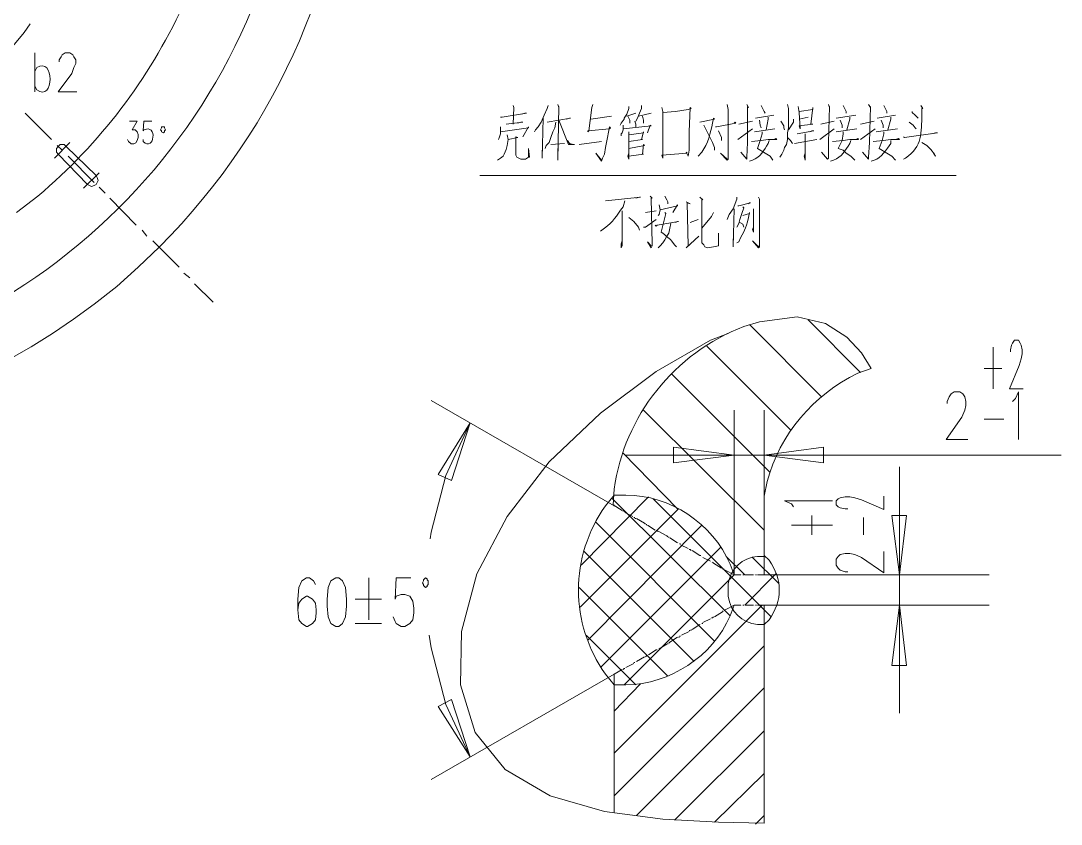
# Model space of a CAD drawing. Header units: millimetres. Extents: x 0 to 819, y 0 to 1152.
# Drawn here: x 334.9 to 527.2, y 224.6 to 373.1 of the extents above; entities that cross this region are included whole.
import ezdxf

# ---------------------------------------------------------------- set-up
doc = ezdxf.new("R2010")
doc.units = ezdxf.units.MM
doc.layers.add('1', color=7, linetype='Continuous')

msp = doc.modelspace()

# ---------------------------------------------------------------- linework, layer by layer
at = {"layer": '1', "color": 0, "lineweight": 9}
for points in [[(332.28, 367.161732), (332.82, 367.701732), (335.52, 370.941732), (336.6, 372.561732)], [(337.5, 367.161732), (337.5, 359.961732)], [(342, 365.541732), (342, 365.901732), (342.36, 366.441732), (342.54, 366.801732), (343.08, 367.161732), (343.98, 367.161732), (344.52, 366.801732), (344.7, 366.441732), (345.06, 365.901732), (345.06, 365.181732), (344.7, 364.461732), (344.34, 363.381732), (341.82, 359.961732), (345.24, 359.961732)], [(340.56, 351.141732), (335.7, 356.001732)], [(423.54, 355.281732), (423.9, 355.281732), (428.4, 356.001732), (428.04, 356.001732), (427.5, 355.821732)], [(425.88, 357.441732), (426.06, 357.081732), (426.06, 357.081732), (425.88, 354.021732)], [(432.36, 357.441732), (432.18, 356.901732), (431.64, 355.641732), (431.1, 354.381732), (430.56, 353.481732), (430.02, 352.941732), (429.84, 352.581732)], [(434.16, 357.621732), (434.34, 357.081732), (434.34, 357.261732), (434.16, 347.361732), (434.16, 348.261732), (434.16, 349.521732)], [(440.64, 357.621732), (440.46, 357.081732), (439.92, 352.761732), (439.74, 352.581732), (439.74, 352.761732), (443.7, 353.121732), (443.88, 353.301732), (443.7, 353.481732), (443.34, 351.501732), (442.98, 349.701732), (442.8, 348.441732), (442.44, 347.721732), (442.26, 347.181732), (441.18, 348.621732), (442.26, 347.361732)], [(447.3, 357.261732), (447.3, 356.901732), (446.94, 355.821732), (446.4, 355.101732), (446.4, 354.921732), (445.86, 354.201732), (445.68, 353.841732)], [(446.94, 355.461732), (448.56, 356.001732)], [(449.64, 357.441732), (449.64, 356.901732), (449.28, 356.001732), (448.92, 355.101732), (448.56, 354.561732)], [(449.1, 355.461732), (451.44, 356.001732)], [(453.42, 357.081732), (453.6, 356.361732), (453.6, 349.521732), (453.6, 347.721732), (453.42, 348.261732), (458.1, 348.621732), (457.92, 348.801732), (458.28, 348.081732), (458.46, 349.161732), (458.46, 350.601732), (458.46, 352.581732), (458.64, 357.081732), (458.82, 356.901732), (458.28, 356.721732), (455.94, 356.361732), (455.94, 356.361732), (453.6, 356.181732)], [(465.48, 357.621732), (465.66, 356.721732), (465.66, 350.421732), (465.66, 348.441732), (465.66, 347.541732), (465.48, 347.361732), (464.22, 348.621732), (465.48, 347.541732)], [(469.08, 357.621732), (469.44, 357.081732), (469.26, 357.261732), (469.26, 350.601732), (469.08, 347.901732), (469.08, 347.721732), (469.08, 347.541732), (468, 348.801732), (469.08, 347.541732)], [(471.78, 357.441732), (472.32, 356.361732), (472.5, 356.001732)], [(476.64, 357.621732), (476.82, 356.901732), (476.82, 356.901732), (476.82, 353.301732), (476.64, 352.401732), (476.64, 351.861732), (476.64, 351.141732), (476.46, 350.241732), (476.1, 349.701732), (475.92, 349.161732), (475.56, 348.441732), (475.2, 347.901732)], [(478.62, 357.261732), (478.8, 356.181732), (478.98, 353.121732), (478.8, 353.661732), (481.32, 354.021732), (480.96, 354.021732), (481.32, 357.081732), (481.32, 356.721732), (478.8, 356.361732)], [(484.2, 357.621732), (484.38, 357.081732), (484.38, 357.261732), (484.2, 350.601732), (484.2, 347.901732), (484.2, 347.721732), (484.02, 347.541732), (482.94, 348.801732), (484.02, 347.541732)], [(486.9, 357.441732), (487.44, 356.361732), (487.44, 356.001732)], [(491.58, 357.621732), (491.94, 357.081732), (491.94, 357.261732), (491.76, 350.601732), (491.58, 347.901732), (491.58, 347.721732), (491.58, 347.541732), (490.5, 348.801732), (491.58, 347.541732)], [(494.46, 357.441732), (495, 356.361732), (495, 356.001732)], [(499.68, 356.361732), (499.68, 356.181732), (500.22, 355.641732), (500.76, 355.101732)], [(424.62, 354.021732), (427.68, 354.381732), (427.32, 354.381732), (426.78, 354.201732)], [(431.46, 355.101732), (431.28, 347.721732), (431.28, 348.261732), (431.28, 349.161732)], [(433.8, 354.381732), (433.62, 353.301732), (433.26, 352.581732), (432.9, 351.501732), (432.54, 350.601732), (432, 350.061732), (431.82, 349.521732)], [(432.18, 354.381732), (436.5, 355.101732), (436.32, 355.101732), (435.78, 354.921732)], [(434.34, 354.741732), (436.14, 350.241732), (437.22, 350.241732), (437.04, 350.241732), (436.32, 350.421732), (435.96, 350.961732)], [(444.06, 355.461732), (440.28, 354.921732)], [(447.12, 355.461732), (447.48, 354.741732), (447.48, 354.201732)], [(448.38, 354.561732), (448.56, 354.021732), (448.56, 353.481732)], [(449.82, 355.461732), (450, 354.741732), (450, 354.201732)], [(463.32, 353.481732), (463.5, 353.481732), (467.1, 354.201732), (466.92, 354.381732), (466.74, 354.201732)], [(467.64, 354.021732), (470.16, 354.561732)], [(470.7, 355.101732), (474.12, 355.641732)], [(471.42, 354.741732), (471.6, 353.841732), (471.78, 353.301732)], [(473.04, 355.281732), (473.04, 354.921732), (472.68, 352.941732)], [(475.38, 354.561732), (475.92, 353.661732), (475.92, 353.301732), (476.1, 352.941732)], [(477.72, 354.921732), (477.72, 354.381732), (476.82, 352.941732)], [(478.8, 354.921732), (480.42, 355.281732)], [(482.76, 354.021732), (485.28, 354.561732)], [(485.64, 355.101732), (489.24, 355.641732)], [(486.36, 354.741732), (486.72, 353.841732), (486.72, 353.301732)], [(488.16, 355.281732), (488.16, 354.921732), (487.62, 352.941732)], [(490.14, 354.021732), (492.66, 354.561732)], [(493.2, 355.101732), (496.62, 355.641732)], [(493.92, 354.741732), (494.28, 353.841732), (494.28, 353.301732)], [(495.72, 355.281732), (495.72, 354.921732), (495.18, 352.941732)], [(499.14, 354.381732), (499.86, 353.841732), (500.22, 353.301732), (500.4, 353.121732)], [(361.62, 352.941732), (361.44, 353.301732), (361.44, 353.481732), (361.26, 353.481732), (360.9, 353.481732), (360.9, 353.301732), (360.72, 352.941732), (360.9, 352.761732), (360.9, 352.581732), (361.26, 352.401732), (361.44, 352.581732), (361.44, 352.761732), (361.62, 352.941732)], [(424.8, 352.041732), (424.98, 351.141732), (424.8, 350.061732), (424.62, 349.341732), (424.26, 348.441732), (424.08, 348.081732), (423.54, 347.721732), (423, 347.361732)], [(423.54, 353.481732), (423.54, 352.761732), (423.54, 352.221732), (423.36, 351.681732), (423.18, 351.141732)], [(423.54, 352.581732), (428.76, 353.301732), (428.76, 353.481732), (427.68, 351.681732)], [(446.22, 353.841732), (446.22, 353.121732), (446.22, 352.941732), (446.04, 352.401732), (445.86, 352.221732), (445.86, 351.861732)], [(446.22, 353.121732), (451.44, 353.661732), (451.26, 353.841732), (450.72, 352.401732)], [(447.3, 352.581732), (447.3, 352.221732), (447.3, 350.241732), (447.3, 347.541732), (447.12, 348.081732), (447.3, 348.621732)], [(447.3, 352.041732), (450, 352.401732), (450, 352.581732), (449.64, 351.141732), (449.82, 351.141732), (447.3, 350.781732)], [(461.16, 353.841732), (462.78, 350.601732), (463.14, 349.701732), (463.14, 349.161732)], [(463.86, 352.761732), (464.4, 351.501732), (464.4, 350.961732)], [(467.46, 351.141732), (470.16, 353.121732)], [(470.52, 352.581732), (474.3, 353.121732)], [(471.96, 352.581732), (471.96, 352.221732), (471.6, 350.961732), (471.06, 349.521732), (472.5, 348.621732), (473.4, 348.081732), (473.94, 347.361732)], [(478.44, 352.221732), (481.5, 352.761732), (481.14, 352.761732), (480.78, 352.581732)], [(479.88, 352.221732), (479.88, 347.361732), (479.7, 348.081732), (479.88, 348.621732)], [(482.58, 351.141732), (485.28, 353.121732)], [(485.64, 352.581732), (489.42, 353.121732)], [(486.9, 352.581732), (486.9, 352.221732), (486.72, 350.961732), (486, 349.521732), (486.9, 349.161732), (487.44, 348.621732), (488.34, 348.081732), (489.06, 347.361732)], [(490.14, 351.141732), (492.84, 353.121732)], [(493.02, 352.581732), (496.98, 353.121732)], [(494.46, 352.581732), (494.46, 352.221732), (494.1, 350.961732), (493.56, 349.521732), (495, 348.621732), (495.9, 348.081732), (496.62, 347.361732)], [(498.06, 351.681732), (498.24, 351.501732), (498.24, 351.501732), (504.36, 352.401732), (504, 352.401732), (503.28, 352.221732)], [(343.98, 350.601732), (341.1, 347.721732)], [(342.54, 349.161732), (341.64, 350.061732)], [(424.98, 351.141732), (426.78, 351.501732), (426.42, 351.681732), (426.42, 351.141732), (426.42, 349.701732), (426.42, 348.801732), (426.42, 348.261732), (426.42, 348.261732), (426.6, 347.901732), (426.96, 347.721732), (427.32, 347.541732), (428.22, 347.541732), (428.76, 347.901732), (428.94, 347.901732), (428.76, 349.521732), (428.76, 347.901732)], [(435.42, 350.421732), (432.9, 350.241732)], [(438.12, 350.241732), (442.26, 350.781732)], [(447.3, 349.521732), (450.18, 350.061732), (450, 350.241732), (449.82, 348.441732), (450, 348.441732), (447.3, 348.081732)], [(469.98, 350.781732), (471.78, 350.961732), (473.04, 351.141732), (474.66, 351.141732), (474.48, 351.321732), (474.12, 351.141732)], [(476.64, 351.501732), (477.18, 350.961732), (477.54, 350.421732)], [(477.9, 350.421732), (482.04, 351.141732)], [(484.92, 350.781732), (486.9, 350.961732), (488.16, 351.141732), (489.78, 351.141732), (489.6, 351.321732), (489.24, 351.141732)], [(492.48, 350.781732), (494.28, 350.961732), (495.72, 351.141732), (497.34, 351.141732), (497.16, 351.321732), (496.62, 351.141732)], [(501.48, 350.601732), (502.38, 350.061732), (503.1, 349.341732), (503.82, 348.441732), (504, 348.081732), (503.64, 348.621732)], [(348.48, 343.221732), (343.62, 348.081732)], [(349.38, 345.021732), (346.5, 342.141732)], [(419.76, 344.481732), (507.78, 344.481732)], [(350.46, 341.241732), (349.38, 342.321732)], [(442.98, 339.801732), (449.46, 340.521732), (449.28, 340.521732), (448.56, 340.341732)], [(451.26, 340.701732), (451.62, 340.341732), (451.44, 340.341732), (451.62, 331.881732), (451.62, 331.521732), (451.44, 331.161732), (450.72, 332.241732), (451.44, 331.521732)], [(453.96, 340.701732), (454.32, 339.981732), (454.5, 339.621732), (454.5, 339.261732)], [(460.44, 340.521732), (460.98, 339.981732), (460.8, 340.161732), (460.8, 333.681732), (460.8, 332.061732), (461.16, 331.701732), (461.34, 331.341732), (461.88, 331.161732), (462.96, 331.341732), (463.86, 331.521732), (463.86, 331.701732), (463.86, 333.861732)], [(467.28, 340.521732), (467.28, 340.161732), (466.56, 338.361732), (465.84, 337.281732), (465.48, 336.381732)], [(471.24, 340.521732), (471.42, 340.161732), (471.42, 340.161732), (471.42, 332.061732), (471.42, 331.881732), (471.42, 331.341732), (471.24, 331.161732), (470.16, 332.421732), (471.24, 331.341732), (471.42, 331.701732)], [(356.22, 335.301732), (351.36, 340.341732)], [(452.88, 339.081732), (453.06, 338.181732), (452.88, 337.281732), (452.7, 337.101732)], [(453.06, 338.181732), (456.3, 338.901732), (456.3, 339.081732), (455.4, 337.641732)], [(457.92, 339.621732), (458.64, 339.261732), (458.1, 339.441732), (458.28, 331.521732), (457.92, 331.161732), (460.26, 333.321732)], [(468.36, 338.721732), (468.54, 338.541732), (468.18, 337.461732), (467.82, 336.381732), (467.64, 335.661732), (467.28, 334.941732)], [(467.46, 338.901732), (467.64, 338.901732), (467.64, 338.901732), (469.8, 339.441732), (469.62, 339.441732), (469.44, 339.261732)], [(446.04, 338.001732), (446.04, 337.461732), (446.04, 331.521732), (445.86, 331.161732), (445.86, 331.881732), (446.04, 332.421732)], [(449.28, 334.401732), (449.1, 334.941732), (448.2, 336.021732), (447.3, 336.741732)], [(450.36, 337.641732), (452.34, 338.001732)], [(460.8, 334.761732), (462.6, 336.921732), (462.96, 337.641732)], [(466.74, 338.361732), (466.56, 331.341732), (466.56, 331.881732), (466.56, 332.061732), (466.56, 332.781732)], [(470.34, 338.361732), (470.34, 338.181732), (470.34, 338.001732), (470.34, 334.041732), (470.16, 334.581732), (470.34, 334.941732)], [(450, 334.941732), (450.36, 334.941732), (452.34, 336.381732)], [(452.16, 335.301732), (452.34, 335.121732), (452.52, 335.301732), (456.48, 336.021732), (456.3, 336.021732), (455.94, 335.841732)], [(455.04, 335.661732), (454.86, 334.761732), (454.68, 333.861732), (454.32, 333.321732), (453.96, 332.601732), (453.6, 332.061732), (453.06, 331.521732), (452.7, 331.161732)], [(458.64, 335.841732), (460.08, 336.381732)], [(467.82, 335.841732), (468.36, 335.481732), (468.54, 334.941732)], [(358.2, 333.321732), (357.3, 334.401732)], [(364.14, 327.561732), (359.28, 332.421732)], [(366.12, 325.581732), (365.04, 326.481732)], [(370.44, 321.081732), (367.02, 324.501732)], [(478.44, 318.381732), (471.42, 317.481732)], [(483.66, 317.121732), (478.44, 318.381732)], [(480.42, 317.841732), (490.14, 308.121732)], [(469.62, 316.941732), (482.94, 303.621732)], [(483.66, 317.121732), (487.62, 314.601732), (490.32, 311.721732), (492.12, 308.841732)], [(462.42, 314.061732), (452.34, 308.301732)], [(465.66, 315.321732), (462.42, 314.061732)], [(517.86, 311.901732), (517.86, 312.261732), (518.04, 313.161732), (518.22, 313.521732), (518.58, 314.061732), (519.3, 314.061732), (519.66, 313.521732), (519.84, 313.161732), (520.02, 312.261732), (520.02, 311.541732), (519.84, 310.641732), (519.48, 309.381732), (517.68, 305.061732), (520.2, 305.061732)], [(461.7, 312.981732), (477.18, 297.501732)], [(514.62, 312.801732), (514.62, 305.061732)], [(452.34, 308.301732), (442.08, 300.561732), (432.54, 291.561732)], [(455.22, 307.761732), (473.4, 289.581732)], [(513, 308.841732), (516.24, 308.841732)], [(506.16, 302.361732), (506.16, 302.721732), (506.52, 303.621732), (506.88, 304.161732), (507.42, 304.521732), (508.5, 304.521732), (509.04, 304.161732), (509.4, 303.621732), (509.58, 302.721732), (509.58, 302.001732), (509.4, 301.101732), (508.86, 299.841732), (505.98, 295.701732), (509.94, 295.701732)], [(518.22, 302.721732), (518.76, 303.261732), (519.3, 304.521732), (519.3, 295.701732)], [(444.6, 283.461732), (410.76, 302.901732)], [(450, 301.101732), (472.32, 278.961732)], [(466.74, 270.681732), (466.74, 301.101732)], [(471.06, 270.681732), (472.32, 270.681732), (472.32, 301.101732)], [(417.96, 298.761732), (412.02, 289.221732)], [(413.46, 289.041732), (417.96, 298.761732), (414.54, 288.141732)], [(513, 299.481732), (516.6, 299.481732)], [(446.22, 293.181732), (456.3, 282.921732)], [(446.76, 292.821732), (527.22, 292.821732)], [(455.58, 294.261732), (455.58, 291.381732)], [(466.74, 292.821732), (455.58, 294.261732)], [(455.58, 291.381732), (466.74, 292.821732)], [(483.3, 294.261732), (472.32, 292.821732)], [(472.32, 292.821732), (483.3, 291.381732)], [(483.3, 291.381732), (483.3, 294.261732)], [(432.54, 291.561732), (424.8, 281.481732)], [(497.34, 290.661732), (497.34, 245.121732)], [(410.58, 277.341732), (410.76, 278.601732), (413.46, 289.041732)], [(412.02, 289.221732), (414.54, 288.141732)], [(438.48, 272.481732), (450.9, 285.081732)], [(444.06, 284.901732), (466.02, 263.121732)], [(451.8, 284.721732), (473.58, 262.941732)], [(487.8, 282.921732), (487.26, 282.921732), (486.36, 283.101732), (486, 283.281732), (485.64, 283.641732), (485.64, 284.361732), (486, 284.721732), (486.36, 284.901732), (487.26, 285.081732), (488.16, 285.081732), (489.06, 284.901732), (490.32, 284.541732), (494.46, 282.741732), (494.46, 285.261732)], [(438.3, 264.741732), (456.48, 282.921732)], [(444.42, 283.641732), (446.04, 282.561732)], [(444.6, 283.461732), (444.42, 283.641732)], [(477.72, 283.281732), (477.36, 283.821732), (476.1, 284.361732), (484.92, 284.361732)], [(424.8, 281.481732), (419.22, 270.861732)], [(446.22, 282.561732), (446.22, 282.381732)], [(446.4, 282.381732), (446.58, 282.381732)], [(446.58, 282.201732), (448.02, 281.481732)], [(448.2, 281.301732), (448.38, 281.301732)], [(448.38, 281.121732), (448.56, 281.121732)], [(448.74, 281.121732), (450.18, 280.221732)], [(481.14, 278.061732), (481.14, 281.661732)], [(490.68, 278.061732), (490.68, 281.301732)], [(498.6, 281.661732), (495.9, 281.661732)], [(495.9, 281.661732), (497.34, 270.681732)], [(497.34, 270.681732), (498.6, 281.661732)], [(439.74, 258.621732), (460.8, 279.861732)], [(441.18, 280.401732), (463.14, 258.441732)], [(450.18, 280.221732), (450.36, 280.041732)], [(450.54, 280.041732), (450.54, 279.861732)], [(450.72, 279.861732), (452.16, 278.961732)], [(452.34, 278.961732), (452.34, 278.961732)], [(477.36, 279.861732), (484.92, 279.861732)], [(452.52, 278.781732), (452.7, 278.781732)], [(452.7, 278.781732), (454.32, 277.881732)], [(454.32, 277.881732), (454.5, 277.701732)], [(454.68, 277.701732), (454.68, 277.521732)], [(454.86, 277.521732), (456.3, 276.621732)], [(442.08, 253.581732), (464.22, 275.721732)], [(456.48, 276.621732), (456.48, 276.621732)], [(456.66, 276.441732), (456.84, 276.441732)], [(456.84, 276.261732), (458.28, 275.541732)], [(458.46, 275.361732), (458.64, 275.361732)], [(458.64, 275.361732), (458.82, 275.181732)], [(459, 275.181732), (460.44, 274.281732)], [(439.02, 275.001732), (459.36, 254.661732)], [(460.44, 274.281732), (460.62, 274.281732)], [(460.8, 274.101732), (460.8, 274.101732)], [(460.98, 273.921732), (462.42, 273.201732)], [(465.3, 274.101732), (468.72, 270.681732)], [(470.16, 273.921732), (475.02, 269.061732)], [(487.8, 271.221732), (487.26, 271.221732), (486.36, 271.581732), (486, 271.941732), (485.64, 272.481732), (485.64, 273.561732), (486, 274.101732), (486.36, 274.461732), (487.26, 274.641732), (488.16, 274.641732), (489.06, 274.461732), (490.32, 273.921732), (494.46, 271.041732), (494.46, 275.001732)], [(462.6, 273.021732), (462.6, 273.021732)], [(462.78, 273.021732), (462.96, 272.841732)], [(462.96, 272.841732), (464.4, 271.941732)], [(464.58, 271.941732), (464.76, 271.761732)], [(464.76, 271.761732), (464.94, 271.761732)], [(465.12, 271.581732), (466.74, 270.681732)], [(389.34, 268.881732), (388.98, 269.601732), (388.26, 270.141732), (387.72, 270.141732), (386.82, 269.601732), (386.28, 268.341732), (386.1, 266.181732), (386.1, 264.201732), (386.28, 262.401732), (386.82, 261.681732), (387.72, 261.141732), (387.9, 261.141732), (388.8, 261.681732), (389.34, 262.401732), (389.52, 263.661732), (389.52, 264.201732), (389.34, 265.461732), (388.8, 266.181732), (387.9, 266.721732), (387.72, 266.721732), (386.82, 266.181732), (386.28, 265.461732), (386.1, 264.201732)], [(393.12, 270.141732), (392.22, 269.601732), (391.68, 268.341732), (391.5, 266.181732), (391.5, 264.921732), (391.68, 262.941732), (392.22, 261.681732), (393.12, 261.141732), (393.66, 261.141732), (394.38, 261.681732), (394.92, 262.941732), (395.1, 264.921732), (395.1, 266.181732), (394.92, 268.341732), (394.38, 269.601732), (393.66, 270.141732), (393.12, 270.141732)], [(399.24, 270.141732), (399.24, 262.401732)], [(406.98, 270.141732), (404.28, 270.141732), (404.1, 266.181732), (404.28, 266.721732), (405.18, 267.081732), (405.9, 267.081732), (406.8, 266.721732), (407.34, 265.821732), (407.52, 264.561732), (407.52, 263.661732), (407.34, 262.401732), (406.8, 261.681732), (405.9, 261.141732), (405.18, 261.141732), (404.28, 261.681732), (404.1, 262.041732), (403.74, 262.941732)], [(410.22, 269.241732), (410.22, 269.601732), (410.04, 269.781732), (410.04, 269.961732), (409.68, 270.141732), (409.5, 269.961732), (409.32, 269.781732), (409.32, 269.601732), (409.14, 269.241732), (409.32, 268.881732), (409.32, 268.701732), (409.5, 268.521732), (409.68, 268.341732), (410.04, 268.521732), (410.04, 268.701732), (410.22, 268.881732), (410.22, 269.241732)], [(419.22, 270.861732), (416.34, 260.241732)], [(446.4, 250.341732), (466.74, 270.681732)], [(466.74, 270.681732), (468, 270.681732)], [(468.18, 270.681732), (468.18, 270.681732)], [(468.36, 270.681732), (468.54, 270.681732)], [(468.72, 265.101732), (474.48, 270.861732)], [(468.72, 270.681732), (470.34, 270.681732)], [(470.52, 270.681732), (470.52, 270.681732)], [(470.7, 270.681732), (470.88, 270.681732)], [(513.9, 270.681732), (472.32, 270.681732)], [(438.12, 268.341732), (454.5, 251.961732)], [(396.72, 266.181732), (401.58, 266.181732)], [(444.6, 237.741732), (471.96, 265.101732)], [(463.14, 262.941732), (464.58, 263.841732)], [(464.58, 263.841732), (464.76, 264.021732)], [(464.94, 264.021732), (464.94, 264.021732)], [(465.12, 264.201732), (466.74, 265.101732)], [(468, 265.101732), (466.74, 265.101732)], [(468.18, 265.101732), (468.18, 265.101732)], [(468.54, 265.101732), (468.36, 265.101732)], [(470.34, 265.101732), (468.72, 265.101732)], [(470.52, 265.101732), (470.52, 265.101732)], [(470.88, 265.101732), (470.7, 265.101732)], [(472.32, 265.101732), (471.06, 265.101732)], [(513.9, 265.101732), (471.78, 265.101732)], [(497.34, 265.101732), (495.9, 253.941732)], [(498.6, 253.941732), (497.34, 265.101732)], [(396.72, 261.681732), (401.58, 261.681732)], [(460.8, 261.681732), (460.98, 261.681732)], [(460.98, 261.861732), (462.42, 262.581732)], [(462.6, 262.761732), (462.78, 262.761732)], [(462.78, 262.761732), (462.96, 262.941732)], [(416.34, 260.241732), (416.16, 250.341732), (418.86, 241.521732)], [(457.02, 259.521732), (458.46, 260.241732)], [(458.46, 260.421732), (458.64, 260.421732)], [(458.82, 260.421732), (458.82, 260.601732)], [(459, 260.601732), (460.44, 261.501732)], [(460.62, 261.501732), (460.62, 261.501732)], [(417.96, 237.021732), (413.46, 246.741732), (410.76, 257.181732), (410.4, 259.521732)], [(439.38, 259.521732), (448.56, 250.341732)], [(452.88, 257.001732), (454.32, 257.901732)], [(454.5, 257.901732), (454.5, 258.081732)], [(454.68, 258.081732), (454.86, 258.261732)], [(454.86, 258.261732), (456.3, 259.161732)], [(456.48, 259.161732), (456.66, 259.161732)], [(456.66, 259.341732), (456.84, 259.341732)], [(444.6, 229.821732), (472.32, 257.541732)], [(450.9, 255.921732), (452.34, 256.821732)], [(452.34, 256.821732), (452.52, 256.821732)], [(452.7, 257.001732), (452.7, 257.001732)], [(446.76, 253.581732), (448.2, 254.301732)], [(448.2, 254.481732), (448.38, 254.481732)], [(448.56, 254.661732), (448.56, 254.661732)], [(448.74, 254.661732), (450.18, 255.561732)], [(450.36, 255.561732), (450.54, 255.741732)], [(450.54, 255.741732), (450.72, 255.741732)], [(495.9, 253.941732), (498.6, 253.941732)], [(444.6, 252.321732), (410.76, 232.881732)], [(444.6, 252.321732), (446.04, 253.221732)], [(446.22, 253.221732), (446.4, 253.401732)], [(446.4, 253.401732), (446.58, 253.401732)], [(444.6, 245.481732), (449.46, 250.521732)], [(472.32, 249.801732), (448.74, 226.221732)], [(414.54, 247.641732), (412.02, 246.381732)], [(412.02, 246.381732), (417.96, 237.021732)], [(417.96, 237.021732), (414.54, 247.641732)], [(418.86, 241.521732), (424.44, 234.681732)], [(472.32, 241.881732), (455.76, 225.321732)], [(424.44, 234.681732), (432.72, 229.821732)], [(472.32, 233.961732), (463.14, 224.961732)], [(432.72, 229.821732), (442.8, 226.941732)], [(442.8, 226.941732), (453.6, 225.501732)], [(453.6, 225.501732), (463.86, 224.961732), (472.32, 224.781732)], [(470.7, 224.601732), (472.32, 226.221732)]]:
    msp.add_lwpolyline(points, dxfattribs=at)
at = {"layer": '1', "color": 0, "lineweight": 18}
for points in [[(343.26, 349.881732), (342.9, 350.241732), (342.54, 350.241732), (342.18, 350.241732), (341.82, 349.881732), (341.46, 349.521732), (341.46, 349.161732), (341.46, 348.801732), (341.82, 348.441732)], [(341.82, 348.441732), (347.22, 342.861732)], [(347.22, 342.861732), (347.58, 342.681732), (347.94, 342.501732), (348.48, 342.681732), (348.84, 342.861732), (349.02, 343.221732), (349.2, 343.581732), (349.02, 344.121732), (348.84, 344.481732), (343.26, 349.881732)], [(444.6, 283.461732), (444.6, 283.641732)], [(472.32, 224.781732), (472.32, 265.101732)], [(444.6, 226.761732), (444.6, 252.321732)]]:
    msp.add_lwpolyline(points, dxfattribs=at)
for points, knots in [([(364.14, 501.081732), (364.14, 501.081732), (360.36, 504.861732), (360.36, 504.861732), (360.36, 504.861732), (356.58, 508.641732), (356.58, 508.641732), (280.44, 576.861732), (161.1, 530.421732), (151.38, 428.721732), (151.38, 428.721732), (151.02, 423.321732), (151.02, 423.321732), (151.02, 423.321732), (150.84, 418.101732), (150.84, 418.101732), (151.92, 315.861732), (266.76, 259.161732), (348.48, 320.721732), (348.48, 320.721732), (352.62, 323.961732), (352.62, 323.961732), (352.62, 323.961732), (356.58, 327.561732), (356.58, 327.561732)], [0, 0, 0, 0, 1, 1, 1, 2, 2, 2, 3, 3, 3, 4, 4, 4, 5, 5, 5, 6, 6, 6, 7, 7, 7, 8, 8, 8, 8]), ([(386.1, 417.921732), (386.1, 417.921732), (385.92, 423.141732), (385.92, 423.141732), (385.92, 423.141732), (385.56, 428.361732), (385.56, 428.361732), (385.56, 428.361732), (385.02, 433.581732), (385.02, 433.581732), (377.28, 487.221732), (333, 527.721732), (278.82, 530.241732), (278.82, 530.241732), (273.6, 530.421732), (273.6, 530.421732), (273.6, 530.421732), (268.38, 530.241732), (268.38, 530.241732), (212.22, 527.541732), (167.04, 484.341732), (161.82, 428.361732), (161.82, 428.361732), (161.46, 423.141732), (161.46, 423.141732), (161.46, 423.141732), (161.28, 417.921732), (161.28, 417.921732), (161.28, 417.921732), (161.46, 412.881732), (161.46, 412.881732), (161.46, 412.881732), (161.82, 407.661732), (161.82, 407.661732), (166.86, 353.841732), (209.34, 311.181732), (263.34, 306.141732), (263.34, 306.141732), (268.38, 305.781732), (268.38, 305.781732), (268.38, 305.781732), (273.6, 305.601732), (273.6, 305.601732), (329.76, 305.781732), (377.1, 347.001732), (385.02, 402.441732), (385.02, 402.441732), (385.56, 407.661732), (385.56, 407.661732), (385.56, 407.661732), (385.92, 412.881732), (385.92, 412.881732), (385.92, 412.881732), (386.1, 417.921732), (386.1, 417.921732)], [0, 0, 0, 0, 1, 1, 1, 2, 2, 2, 3, 3, 3, 4, 4, 4, 5, 5, 5, 6, 6, 6, 7, 7, 7, 8, 8, 8, 9, 9, 9, 10, 10, 10, 11, 11, 11, 12, 12, 12, 13, 13, 13, 14, 14, 14, 15, 15, 15, 16, 16, 16, 17, 17, 17, 18, 18, 18, 18]), ([(356.58, 327.561732), (356.58, 327.561732), (360.54, 331.341732), (360.54, 331.341732), (405.54, 376.521732), (408.6, 448.161732), (367.56, 496.941732), (367.56, 496.941732), (364.14, 501.081732), (364.14, 501.081732)], [0, 0, 0, 0, 1, 1, 1, 2, 2, 2, 3, 3, 3, 3]), ([(471.42, 317.481732), (471.42, 317.481732), (468.54, 316.581732), (468.54, 316.581732), (455.76, 311.721732), (446.4, 300.021732), (444.6, 286.521732), (444.6, 286.521732), (444.42, 283.641732), (444.42, 283.641732)], [0, 0, 0, 0, 1, 1, 1, 2, 2, 2, 3, 3, 3, 3]), ([(492.12, 308.841732), (492.12, 308.841732), (489.6, 307.941732), (489.6, 307.941732), (481.32, 303.981732), (475.2, 296.601732), (472.86, 287.961732), (472.86, 287.961732), (472.32, 285.261732), (472.32, 285.261732), (472.32, 285.261732), (472.32, 270.681732), (472.32, 270.681732)], [0, 0, 0, 0, 1, 1, 1, 2, 2, 2, 3, 3, 3, 4, 4, 4, 4]), ([(466.74, 270.681732), (466.74, 270.681732), (466.02, 272.661732), (466.02, 272.661732), (462.78, 280.221732), (454.86, 285.441732), (446.76, 285.441732), (446.76, 285.441732), (444.6, 285.441732), (444.6, 285.441732), (444.6, 285.441732), (442.98, 283.461732), (442.98, 283.461732), (436.32, 274.101732), (436.32, 261.681732), (442.98, 252.321732), (442.98, 252.321732), (444.6, 250.341732), (444.6, 250.341732)], [0, 0, 0, 0, 1, 1, 1, 2, 2, 2, 3, 3, 3, 4, 4, 4, 5, 5, 5, 6, 6, 6, 6]), ([(472.32, 274.101732), (472.32, 274.101732), (471.06, 274.101732), (471.06, 274.101732), (468.36, 273.921732), (466.02, 271.761732), (465.66, 269.061732), (465.66, 269.061732), (465.66, 267.801732), (465.66, 267.801732)], [0, 0, 0, 0, 1, 1, 1, 2, 2, 2, 3, 3, 3, 3]), ([(472.32, 261.501732), (472.32, 261.501732), (473.22, 262.401732), (473.22, 262.401732), (475.74, 265.821732), (475.74, 269.961732), (473.22, 273.381732), (473.22, 273.381732), (472.32, 274.281732), (472.32, 274.281732)], [0, 0, 0, 0, 1, 1, 1, 2, 2, 2, 3, 3, 3, 3]), ([(465.66, 267.801732), (465.66, 267.801732), (465.66, 266.721732), (465.66, 266.721732), (466.02, 263.841732), (468.18, 261.861732), (471.06, 261.501732), (471.06, 261.501732), (472.32, 261.501732), (472.32, 261.501732)], [0, 0, 0, 0, 1, 1, 1, 2, 2, 2, 3, 3, 3, 3]), ([(444.6, 250.341732), (444.6, 250.341732), (446.76, 250.341732), (446.76, 250.341732), (454.86, 250.521732), (462.78, 255.561732), (466.02, 263.121732), (466.02, 263.121732), (466.74, 265.101732), (466.74, 265.101732)], [0, 0, 0, 0, 1, 1, 1, 2, 2, 2, 3, 3, 3, 3])]:
    msp.add_open_spline(points, degree=3, knots=knots, dxfattribs=at)
at = {"layer": '1', "color": 0, "lineweight": 9}
for points, knots in [([(334.08, 337.641732), (334.08, 337.641732), (338.04, 340.701732), (338.04, 340.701732), (349.74, 350.601732), (358.38, 362.121732), (364.86, 375.801732), (364.86, 375.801732), (366.84, 380.301732), (366.84, 380.301732)], [0, 0, 0, 0, 1, 1, 1, 2, 2, 2, 3, 3, 3, 3]), ([(337.5, 363.741732), (337.5, 363.741732), (337.86, 364.461732), (337.86, 364.461732), (341.1, 366.621732), (341.1, 357.981732), (337.86, 360.321732), (337.86, 360.321732), (337.5, 361.041732), (337.5, 361.041732)], [0, 0, 0, 0, 1, 1, 1, 2, 2, 2, 3, 3, 3, 3]), ([(501.3, 357.441732), (501.3, 357.441732), (501.66, 356.901732), (501.66, 356.901732), (501.66, 356.901732), (501.48, 356.901732), (501.48, 356.901732), (501.48, 356.901732), (501.48, 355.821732), (501.48, 355.821732), (501.3, 352.401732), (501.66, 349.881732), (498.42, 347.721732), (498.42, 347.721732), (498.06, 347.541732), (498.06, 347.541732)], [0, 0, 0, 0, 1, 1, 1, 2, 2, 2, 3, 3, 3, 4, 4, 4, 5, 5, 5, 5]), ([(354.96, 354.561732), (354.96, 354.561732), (356.4, 354.561732), (356.4, 354.561732), (356.4, 354.561732), (355.5, 352.941732), (355.5, 352.941732), (355.5, 352.941732), (356.04, 352.941732), (356.04, 352.941732), (357.3, 352.221732), (356.22, 349.161732), (354.78, 350.781732), (354.78, 350.781732), (354.6, 351.141732), (354.6, 351.141732)], [0, 0, 0, 0, 1, 1, 1, 2, 2, 2, 3, 3, 3, 4, 4, 4, 5, 5, 5, 5]), ([(359.1, 354.561732), (359.1, 354.561732), (357.66, 354.561732), (357.66, 354.561732), (357.66, 354.561732), (357.48, 352.761732), (357.48, 352.761732), (357.48, 352.761732), (357.66, 352.941732), (357.66, 352.941732), (360.18, 354.201732), (359.64, 348.801732), (357.48, 350.781732), (357.48, 350.781732), (357.48, 351.141732), (357.48, 351.141732)], [0, 0, 0, 0, 1, 1, 1, 2, 2, 2, 3, 3, 3, 4, 4, 4, 5, 5, 5, 5]), ([(460.44, 354.381732), (460.44, 354.381732), (463.14, 354.921732), (463.14, 354.921732), (463.14, 354.921732), (462.96, 355.101732), (462.96, 355.101732), (462.96, 355.101732), (462.78, 354.201732), (462.78, 354.201732), (462.42, 352.401732), (461.88, 350.421732), (460.8, 348.801732), (460.8, 348.801732), (460.08, 348.081732), (460.08, 348.081732)], [0, 0, 0, 0, 1, 1, 1, 2, 2, 2, 3, 3, 3, 4, 4, 4, 5, 5, 5, 5]), ([(473.22, 350.961732), (473.22, 350.961732), (473.04, 350.421732), (473.04, 350.421732), (472.32, 349.161732), (471.6, 347.901732), (470.16, 347.361732), (470.16, 347.361732), (469.62, 347.181732), (469.62, 347.181732)], [0, 0, 0, 0, 1, 1, 1, 2, 2, 2, 3, 3, 3, 3]), ([(488.34, 350.961732), (488.34, 350.961732), (488.16, 350.421732), (488.16, 350.421732), (487.26, 349.161732), (486.72, 347.901732), (485.1, 347.361732), (485.1, 347.361732), (484.56, 347.181732), (484.56, 347.181732)], [0, 0, 0, 0, 1, 1, 1, 2, 2, 2, 3, 3, 3, 3]), ([(495.72, 350.961732), (495.72, 350.961732), (495.72, 350.421732), (495.72, 350.421732), (495, 349.341732), (493.92, 347.721732), (492.66, 347.361732), (492.66, 347.361732), (492.12, 347.181732), (492.12, 347.181732)], [0, 0, 0, 0, 1, 1, 1, 2, 2, 2, 3, 3, 3, 3]), ([(446.58, 339.801732), (446.58, 339.801732), (446.22, 338.721732), (446.22, 338.721732), (444.96, 336.921732), (444.42, 336.021732), (442.8, 334.761732), (442.8, 334.761732), (442.08, 334.221732), (442.08, 334.221732)], [0, 0, 0, 0, 1, 1, 1, 2, 2, 2, 3, 3, 3, 3]), ([(453.96, 337.641732), (453.96, 337.641732), (454.14, 337.461732), (454.14, 337.461732), (454.14, 337.461732), (453.24, 334.041732), (453.24, 334.041732), (453.24, 334.041732), (453.6, 333.861732), (453.6, 333.861732), (454.68, 332.781732), (454.86, 332.961732), (455.76, 331.701732), (455.76, 331.701732), (456.12, 331.341732), (456.12, 331.341732)], [0, 0, 0, 0, 1, 1, 1, 2, 2, 2, 3, 3, 3, 4, 4, 4, 5, 5, 5, 5]), ([(468.36, 337.101732), (468.36, 337.101732), (469.62, 337.461732), (469.62, 337.461732), (469.62, 337.461732), (469.62, 337.641732), (469.62, 337.641732), (469.62, 337.641732), (469.44, 336.741732), (469.44, 336.741732), (468.9, 334.401732), (468.54, 334.401732), (467.64, 332.241732), (467.64, 332.241732), (467.28, 332.061732), (467.28, 332.061732)], [0, 0, 0, 0, 1, 1, 1, 2, 2, 2, 3, 3, 3, 4, 4, 4, 5, 5, 5, 5])]:
    msp.add_open_spline(points, degree=3, knots=knots, dxfattribs=at)

doc.saveas('drawing.dxf')
